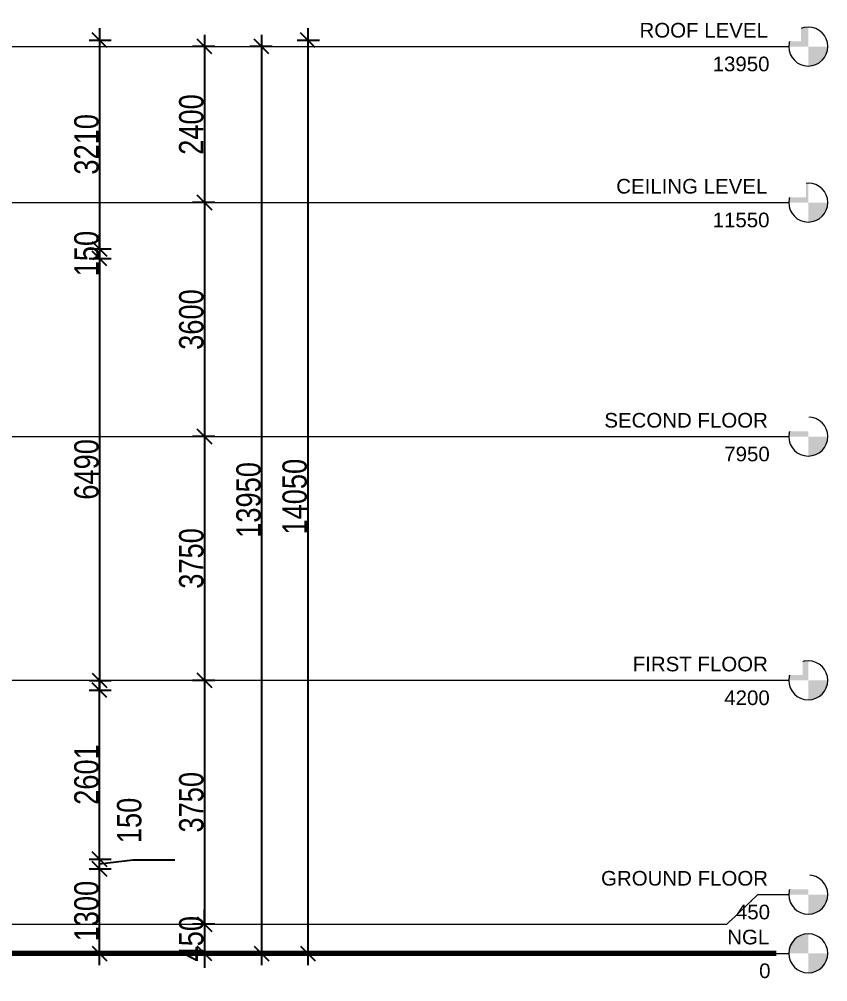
# Model space of a CAD drawing. Header units: millimetres. Extents: x -35190 to 411743, y -233114 to 23872.
# Drawn here: x 270388 to 282820, y -164308 to -149501 of the extents above; entities that cross this region are included whole.
import ezdxf

# ---------------------------------------------------------------- set-up
doc = ezdxf.new("R2010")
doc.units = ezdxf.units.MM
doc.linetypes.add('Centre', pattern=[31.75, 6.35, -4.7625, 15.875, -4.7625])
for name, color, linetype, lineweight in [('A-ANNO-DIMS', 211, 'Continuous', 9), ('A-DETL-WIDE', 214, 'Continuous', 70), ('A-FLOR-LEVL', 51, 'Continuous', 18)]:
    doc.layers.add(name, color=color, linetype=linetype, lineweight=lineweight)
doc.styles.add('Arial', font='arial.ttf', dxfattribs={"height": 187.5})
doc.styles.add('Arial_3', font='arial.ttf', dxfattribs={"width": 0.8, "height": 375})
doc.dimstyles.new('main_4_5mm', dxfattribs={"dimscale": 304.8, "dimtxt": 382.597275, "dimasz": 0.738189, "dimexe": 0.590551, "dimexo": 0.0625, "dimgap": 0.024606, "dimtad": 1, "dimdec": 0, "dimzin": 0, "dimdsep": 46, "dimtxsty": 'Arial_3', "dimblk1": 'OBLIQUE', "dimblk2": 'OBLIQUE', "dimsah": 1, "dimcen": 0.09, "dimdle": 0.590551, "dimazin": 0, "dimtfac": 1, "dimtdec": 4, "dimtix": 1, "dimtmove": 0, "dimatfit": 3, "dimfxl": 0.590551, "dimfxlon": 1, "dimtvp": 1, "dimtolj": 1, "dimtzin": 0, "dimarcsym": 2})
doc.dimstyles.new('main_4_5mm_1', dxfattribs={"dimscale": 304.8, "dimtxt": 382.597275, "dimasz": 0.738189, "dimexe": 0.590551, "dimexo": 0.0625, "dimgap": 0.024606, "dimtad": 1, "dimdec": 0, "dimzin": 0, "dimdsep": 46, "dimtxsty": 'Arial_3', "dimblk1": 'OBLIQUE', "dimblk2": 'OBLIQUE', "dimsah": 1, "dimcen": 0.09, "dimdle": 0.590551, "dimazin": 0, "dimtfac": 1, "dimtdec": 4, "dimtix": 1, "dimtmove": 1, "dimatfit": 3, "dimfxl": 0.590551, "dimfxlon": 1, "dimtvp": 1, "dimtolj": 1, "dimtzin": 0, "dimarcsym": 2})

# ---------------------------------------------------------------- blocks, each defined once
blk = doc.blocks.new('Level - M_Level Head - Circle-24867-East')
at = {"layer": 'A-FLOR-LEVL', "lineweight": 9}
h = blk.add_hatch(color=256, dxfattribs=at)
edge = h.paths.add_edge_path()
edge.add_line((-30070.456877, 0), (-29770.456877, 0))
edge.add_arc((-30070.456877, 0), 300, 0, 90)
edge.add_line((-30070.456877, 300), (-30070.456877, 0))
h = blk.add_hatch(color=256, dxfattribs=at)
edge = h.paths.add_edge_path()
edge.add_line((-30070.456877, -300), (-30070.456877, 0))
edge.add_line((-30070.456877, 0), (-30370.456877, 0))
edge.add_arc((-30070.456877, 0), 300, 180, 270)
blk.add_circle((-30070.456877, 0), 300, dxfattribs=at)
blk = doc.blocks.new('_Oblique')
at = {"color": 0, "linetype": 'ByBlock', "lineweight": -2}
blk.add_line((-0.5, -0.5), (0.5, 0.5), dxfattribs=at)
blk = doc.blocks.new('*D6210')
at = {"layer": 'A-ANNO-DIMS', "color": 0, "lineweight": -2, "transparency": 16777216}
for p, q in [((273234, -149741), (273234, -152501)), ((273395, -149921), (273054, -149921)), ((273395, -152321), (273054, -152321))]:
    blk.add_line(p, q, dxfattribs=at)
at = {"layer": 'Defpoints', "color": 0, "transparency": 16777216}
for p in [(273414, -149921), (273234, -152321), (273414, -152321)]:
    blk.add_point(p, dxfattribs=at)
at = {"layer": 'A-ANNO-DIMS', "color": 0, "lineweight": -2, "transparency": 16777216, "xscale": 224.9999999999999, "yscale": 224.9999999999999, "zscale": 224.9999999999999}
for p, rotation in [((273234, -149921), 90), ((273234, -152321), 270)]:
    blk.add_blockref('_Oblique', p, dxfattribs=dict(at, rotation=rotation))
at = {"layer": 'A-ANNO-DIMS', "color": 0, "transparency": 16777216, "insert": (273035, -151121), "char_height": 375, "width": 991.69, "attachment_point": 5, "rotation": 90, "style": 'Arial_3'}
blk.add_mtext('\\A1;2400', dxfattribs=at)
blk = doc.blocks.new('*D6211')
at = {"layer": 'A-ANNO-DIMS', "color": 0, "lineweight": -2, "transparency": 16777216}
for p, q in [((273234, -152141), (273234, -156101)), ((273395, -152321), (273054, -152321)), ((273395, -155921), (273054, -155921))]:
    blk.add_line(p, q, dxfattribs=at)
at = {"layer": 'Defpoints', "color": 0, "transparency": 16777216}
for p in [(273414, -152321), (273234, -155921), (273414, -155921)]:
    blk.add_point(p, dxfattribs=at)
at = {"layer": 'A-ANNO-DIMS', "color": 0, "lineweight": -2, "transparency": 16777216, "xscale": 224.9999999999999, "yscale": 224.9999999999999, "zscale": 224.9999999999999}
for p, rotation in [((273234, -152321), 90), ((273234, -155921), 270)]:
    blk.add_blockref('_Oblique', p, dxfattribs=dict(at, rotation=rotation))
at = {"layer": 'A-ANNO-DIMS', "color": 0, "transparency": 16777216, "insert": (273035, -154121), "char_height": 375, "width": 991.69, "attachment_point": 5, "rotation": 90, "style": 'Arial_3'}
blk.add_mtext('\\A1;3600', dxfattribs=at)
blk = doc.blocks.new('*D6212')
at = {"layer": 'A-ANNO-DIMS', "color": 0, "lineweight": -2, "transparency": 16777216}
for p, q in [((273234, -155741), (273234, -159851)), ((273395, -155921), (273054, -155921)), ((273395, -159671), (273054, -159671))]:
    blk.add_line(p, q, dxfattribs=at)
at = {"layer": 'Defpoints', "color": 0, "transparency": 16777216}
for p in [(273414, -155921), (273234, -159671), (273414, -159671)]:
    blk.add_point(p, dxfattribs=at)
at = {"layer": 'A-ANNO-DIMS', "color": 0, "lineweight": -2, "transparency": 16777216, "xscale": 224.9999999999999, "yscale": 224.9999999999999, "zscale": 224.9999999999999}
for p, rotation in [((273234, -155921), 90), ((273234, -159671), 270)]:
    blk.add_blockref('_Oblique', p, dxfattribs=dict(at, rotation=rotation))
at = {"layer": 'A-ANNO-DIMS', "color": 0, "transparency": 16777216, "insert": (273035, -157796), "char_height": 375, "width": 991.69, "attachment_point": 5, "rotation": 90, "style": 'Arial_3'}
blk.add_mtext('\\A1;3750', dxfattribs=at)
blk = doc.blocks.new('*D6213')
at = {"layer": 'A-ANNO-DIMS', "color": 0, "lineweight": -2, "transparency": 16777216}
for p, q in [((273234, -159491), (273234, -163601)), ((273395, -159671), (273054, -159671)), ((273395, -163421), (273054, -163421))]:
    blk.add_line(p, q, dxfattribs=at)
at = {"layer": 'Defpoints', "color": 0, "transparency": 16777216}
for p in [(273414, -159671), (273234, -163421), (273414, -163421)]:
    blk.add_point(p, dxfattribs=at)
at = {"layer": 'A-ANNO-DIMS', "color": 0, "lineweight": -2, "transparency": 16777216, "xscale": 224.9999999999999, "yscale": 224.9999999999999, "zscale": 224.9999999999999}
for p, rotation in [((273234, -159671), 90), ((273234, -163421), 270)]:
    blk.add_blockref('_Oblique', p, dxfattribs=dict(at, rotation=rotation))
at = {"layer": 'A-ANNO-DIMS', "color": 0, "transparency": 16777216, "insert": (273035, -161546), "char_height": 375, "width": 991.69, "attachment_point": 5, "rotation": 90, "style": 'Arial_3'}
blk.add_mtext('\\A1;3750', dxfattribs=at)
blk = doc.blocks.new('*D6214')
at = {"layer": 'A-ANNO-DIMS', "color": 0, "lineweight": -2, "transparency": 16777216}
for p, q in [((273234, -163421), (273234, -163196)), ((273395, -163421), (273054, -163421)), ((273234, -163421), (273234, -163871)), ((273395, -163871), (273054, -163871)), ((273234, -163871), (273234, -164096))]:
    blk.add_line(p, q, dxfattribs=at)
at = {"layer": 'Defpoints', "color": 0, "transparency": 16777216}
for p in [(273414, -163421), (273234, -163871), (273414, -163871)]:
    blk.add_point(p, dxfattribs=at)
at = {"layer": 'A-ANNO-DIMS', "color": 0, "lineweight": -2, "transparency": 16777216, "xscale": 224.9999999999999, "yscale": 224.9999999999999, "zscale": 224.9999999999999}
for p, rotation in [((273234, -163421), 270), ((273234, -163871), 90)]:
    blk.add_blockref('_Oblique', p, dxfattribs=dict(at, rotation=rotation))
at = {"layer": 'A-ANNO-DIMS', "color": 0, "transparency": 16777216, "insert": (273035, -163646), "char_height": 375, "width": 743.77, "attachment_point": 5, "rotation": 90, "style": 'Arial_3'}
blk.add_mtext('\\A1;450', dxfattribs=at)
blk = doc.blocks.new('*D6215')
at = {"layer": 'A-ANNO-DIMS', "color": 0, "lineweight": -2, "transparency": 16777216}
for p, q in [((274114, -149741), (274114, -164051)), ((274275, -149921), (273934, -149921)), ((274275, -163871), (273934, -163871))]:
    blk.add_line(p, q, dxfattribs=at)
at = {"layer": 'Defpoints', "color": 0, "transparency": 16777216}
for p in [(274294, -149921), (274114, -163871), (274294, -163871)]:
    blk.add_point(p, dxfattribs=at)
at = {"layer": 'A-ANNO-DIMS', "color": 0, "lineweight": -2, "transparency": 16777216, "xscale": 224.9999999999999, "yscale": 224.9999999999999, "zscale": 224.9999999999999}
for p, rotation in [((274114, -149921), 90), ((274114, -163871), 270)]:
    blk.add_blockref('_Oblique', p, dxfattribs=dict(at, rotation=rotation))
at = {"layer": 'A-ANNO-DIMS', "color": 0, "transparency": 16777216, "insert": (273915, -156896), "char_height": 375, "width": 1239.62, "attachment_point": 5, "rotation": 90, "style": 'Arial_3'}
blk.add_mtext('\\A1;13950', dxfattribs=at)
blk = doc.blocks.new('*D6216')
at = {"layer": 'A-ANNO-DIMS', "color": 0, "lineweight": -2, "transparency": 16777216}
for p, q in [((274824, -149641), (274824, -164051)), ((274663, -149821), (275004, -149821)), ((274985, -163871), (274644, -163871))]:
    blk.add_line(p, q, dxfattribs=at)
at = {"layer": 'Defpoints', "color": 0, "transparency": 16777216}
for p in [(274644, -149821), (274824, -163871), (275004, -163871)]:
    blk.add_point(p, dxfattribs=at)
at = {"layer": 'A-ANNO-DIMS', "color": 0, "lineweight": -2, "transparency": 16777216, "xscale": 224.9999999999999, "yscale": 224.9999999999999, "zscale": 224.9999999999999}
for p, rotation in [((274824, -149821), 90), ((274824, -163871), 270)]:
    blk.add_blockref('_Oblique', p, dxfattribs=dict(at, rotation=rotation))
at = {"layer": 'A-ANNO-DIMS', "color": 0, "transparency": 16777216, "insert": (274625, -156846), "char_height": 375, "width": 1239.62, "attachment_point": 5, "rotation": 90, "style": 'Arial_3'}
blk.add_mtext('\\A1;14050', dxfattribs=at)
blk = doc.blocks.new('*D6217')
at = {"layer": 'A-ANNO-DIMS', "color": 0, "lineweight": -2, "transparency": 16777216}
for p, q in [((271622, -149641), (271622, -153211)), ((271461, -149821), (271802, -149821)), ((271461, -153031), (271802, -153031))]:
    blk.add_line(p, q, dxfattribs=at)
at = {"layer": 'Defpoints', "color": 0, "transparency": 16777216}
for p in [(271442, -149821), (271442, -153031), (271622, -153031)]:
    blk.add_point(p, dxfattribs=at)
at = {"layer": 'A-ANNO-DIMS', "color": 0, "lineweight": -2, "transparency": 16777216, "xscale": 224.9999999999999, "yscale": 224.9999999999999, "zscale": 224.9999999999999}
for p, rotation in [((271622, -149821), 90), ((271622, -153031), 270)]:
    blk.add_blockref('_Oblique', p, dxfattribs=dict(at, rotation=rotation))
at = {"layer": 'A-ANNO-DIMS', "color": 0, "transparency": 16777216, "insert": (271423, -151426), "char_height": 375, "width": 991.69, "attachment_point": 5, "rotation": 90, "style": 'Arial_3'}
blk.add_mtext('\\A1;3210', dxfattribs=at)
blk = doc.blocks.new('*D6218')
at = {"layer": 'A-ANNO-DIMS', "color": 0, "lineweight": -2, "transparency": 16777216}
for p, q in [((271622, -153031), (271622, -152806)), ((271461, -153031), (271802, -153031)), ((271622, -153031), (271622, -153181)), ((271461, -153181), (271802, -153181)), ((271622, -153181), (271622, -153406))]:
    blk.add_line(p, q, dxfattribs=at)
at = {"layer": 'Defpoints', "color": 0, "transparency": 16777216}
for p in [(271442, -153031), (271442, -153181), (271622, -153181)]:
    blk.add_point(p, dxfattribs=at)
at = {"layer": 'A-ANNO-DIMS', "color": 0, "lineweight": -2, "transparency": 16777216, "xscale": 224.9999999999999, "yscale": 224.9999999999999, "zscale": 224.9999999999999}
for p, rotation in [((271622, -153031), 270), ((271622, -153181), 90)]:
    blk.add_blockref('_Oblique', p, dxfattribs=dict(at, rotation=rotation))
at = {"layer": 'A-ANNO-DIMS', "color": 0, "transparency": 16777216, "insert": (271423, -153106), "char_height": 375, "width": 743.77, "attachment_point": 5, "rotation": 90, "style": 'Arial_3'}
blk.add_mtext('\\A1;150', dxfattribs=at)
blk = doc.blocks.new('*D6219')
at = {"layer": 'A-ANNO-DIMS', "color": 0, "lineweight": -2, "transparency": 16777216}
for p, q in [((271622, -153001), (271622, -159851)), ((271461, -153181), (271802, -153181)), ((271461, -159671), (271802, -159671))]:
    blk.add_line(p, q, dxfattribs=at)
at = {"layer": 'Defpoints', "color": 0, "transparency": 16777216}
for p in [(271442, -153181), (271442, -159671), (271622, -159671)]:
    blk.add_point(p, dxfattribs=at)
at = {"layer": 'A-ANNO-DIMS', "color": 0, "lineweight": -2, "transparency": 16777216, "xscale": 224.9999999999999, "yscale": 224.9999999999999, "zscale": 224.9999999999999}
for p, rotation in [((271622, -153181), 90), ((271622, -159671), 270)]:
    blk.add_blockref('_Oblique', p, dxfattribs=dict(at, rotation=rotation))
at = {"layer": 'A-ANNO-DIMS', "color": 0, "transparency": 16777216, "insert": (271423, -156426), "char_height": 375, "width": 991.69, "attachment_point": 5, "rotation": 90, "style": 'Arial_3'}
blk.add_mtext('\\A1;6490', dxfattribs=at)
blk = doc.blocks.new('*D6285')
at = {"layer": 'A-ANNO-DIMS', "color": 0, "lineweight": -2, "transparency": 16777216}
for p, q in [((271622, -164051), (271622, -162391)), ((271461, -162571), (271802, -162571)), ((271461, -163871), (271802, -163871))]:
    blk.add_line(p, q, dxfattribs=at)
at = {"layer": 'Defpoints', "color": 0, "transparency": 16777216}
for p in [(271442, -162571), (271622, -162571), (271442, -163871)]:
    blk.add_point(p, dxfattribs=at)
at = {"layer": 'A-ANNO-DIMS', "color": 0, "lineweight": -2, "transparency": 16777216, "xscale": 224.9999999999999, "yscale": 224.9999999999999, "zscale": 224.9999999999999}
for p, rotation in [((271622, -162571), 90), ((271622, -163871), 270)]:
    blk.add_blockref('_Oblique', p, dxfattribs=dict(at, rotation=rotation))
at = {"layer": 'A-ANNO-DIMS', "color": 0, "transparency": 16777216, "insert": (271423, -163221), "char_height": 375, "width": 991.69, "attachment_point": 5, "rotation": 90, "style": 'Arial_3'}
blk.add_mtext('\\A1;1300', dxfattribs=at)
blk = doc.blocks.new('*D6286')
at = {"layer": 'A-ANNO-DIMS', "color": 0, "lineweight": -2, "transparency": 16777216}
for p, q in [((271622, -162751), (271622, -162241)), ((271461, -162421), (271802, -162421)), ((271461, -162571), (271802, -162571)), ((271622, -162496), (272133, -162434)), ((272133, -162434), (272781, -162434))]:
    blk.add_line(p, q, dxfattribs=at)
at = {"layer": 'Defpoints', "color": 0, "transparency": 16777216}
for p in [(271442, -162421), (271622, -162421), (271442, -162571)]:
    blk.add_point(p, dxfattribs=at)
at = {"layer": 'A-ANNO-DIMS', "color": 0, "lineweight": -2, "transparency": 16777216, "xscale": 224.9999999999999, "yscale": 224.9999999999999, "zscale": 224.9999999999999}
for p, rotation in [((271622, -162421), 90), ((271622, -162571), 270)]:
    blk.add_blockref('_Oblique', p, dxfattribs=dict(at, rotation=rotation))
at = {"layer": 'A-ANNO-DIMS', "color": 0, "transparency": 16777216, "insert": (271890, -162176), "char_height": 375, "width": 743.77, "attachment_point": 1, "rotation": 90, "line_spacing_factor": 0.941778, "style": 'Arial_3'}
blk.add_mtext('\\A1;150', dxfattribs=at)
blk = doc.blocks.new('*D6287')
at = {"layer": 'A-ANNO-DIMS', "color": 0, "lineweight": -2, "transparency": 16777216}
for p, q in [((271622, -162601), (271622, -159640)), ((271461, -159820), (271802, -159820)), ((271461, -162421), (271802, -162421))]:
    blk.add_line(p, q, dxfattribs=at)
at = {"layer": 'Defpoints', "color": 0, "transparency": 16777216}
for p in [(271442, -159820), (271622, -159820), (271442, -162421)]:
    blk.add_point(p, dxfattribs=at)
at = {"layer": 'A-ANNO-DIMS', "color": 0, "lineweight": -2, "transparency": 16777216, "xscale": 224.9999999999999, "yscale": 224.9999999999999, "zscale": 224.9999999999999}
for p, rotation in [((271622, -159820), 90), ((271622, -162421), 270)]:
    blk.add_blockref('_Oblique', p, dxfattribs=dict(at, rotation=rotation))
at = {"layer": 'A-ANNO-DIMS', "color": 0, "transparency": 16777216, "insert": (271423, -161120), "char_height": 375, "width": 991.69, "attachment_point": 5, "rotation": 90, "style": 'Arial_3'}
blk.add_mtext('\\A1;2601', dxfattribs=at)

msp = doc.modelspace()

# ---------------------------------------------------------------- linework, layer by layer
at = {"layer": 'A-DETL-WIDE'}
msp.add_line((282024.9, -163870.9), (221506.4, -163870.9), dxfattribs=at)
at = {"layer": 'A-FLOR-LEVL', "linetype": 'Centre', "lineweight": 9}
for p, q in [((225382.5, -149920.9), (282220.2, -149920.9)), ((225382.5, -152320.9), (282220.2, -152320.9)), ((225382.5, -155920.9), (282220.2, -155920.9)), ((225382.5, -159670.9), (282220.2, -159670.9)), ((225382.5, -163870.9), (282220.2, -163870.9))]:
    msp.add_line(p, q, dxfattribs=at)
at = {"layer": 'A-FLOR-LEVL', "lineweight": 9}
msp.add_line((281744, -162966.8), (282220.2, -162966.8), dxfattribs=at)

# ---------------------------------------------------------------- block references
at = {"layer": 'A-FLOR-LEVL', "lineweight": 9, "extrusion": (0, 0, -1)}
for p in [(-252449.8, -149920.9), (-252449.8, -152320.9), (-252449.8, -155920.9), (-252449.8, -159670.9), (-252449.8, -162966.8), (-252449.8, -163870.9)]:
    msp.add_blockref('Level - M_Level Head - Circle-24867-East', p, dxfattribs=at)

# ---------------------------------------------------------------- texts
at = {"layer": 'A-FLOR-LEVL', "lineweight": 9, "char_height": 225, "attachment_point": 1, "style": 'Arial', "bg_fill": 3, "box_fill_scale": 1.25, "bg_fill_color": 256, "bg_fill_true_color": 13158600, "bg_fill_transparency": 0}
for s, insert, width in [('NGL', (281275.1, -163507.6), 793.671), ('0', (281765.4, -164026.4), 216.456)]:
    msp.add_mtext(s, dxfattribs=dict(at, insert=insert, width=width))

# ---------------------------------------------------------------- dimensions: what is measured, and where the dimension line sits
at = {"layer": 'A-ANNO-DIMS'}
for base, p1, p2, override, picture, middle in [((271621.9, -153030.9), (271441.9, -149820.9), (271441.9, -153030.9), {"dimpost": '<>', "dimfxl": 3210}, '*D6217', (271422.8, -151425.9)), ((274823.8, -163870.9), (274643.8, -149820.9), (275003.8, -163870.9), {"dimpost": '<>', "dimfxl": 14054.611343}, '*D6216', (274624.8, -156845.9)), ((273233.9, -152320.9), (273413.9, -149920.9), (273413.9, -152320.9), {"dimpost": '<>', "dimfxl": 2400}, '*D6210', (273034.9, -151120.9)), ((274113.9, -163870.9), (274293.9, -149920.9), (274293.9, -163870.9), {"dimpost": '<>', "dimfxl": 13950}, '*D6215', (273914.8, -156895.9)), ((273233.9, -155920.9), (273413.9, -152320.9), (273413.9, -155920.9), {"dimpost": '<>', "dimfxl": 3600}, '*D6211', (273034.8, -154120.9)), ((271621.9, -153180.9), (271441.9, -153030.9), (271441.9, -153180.9), {"dimpost": '<>', "dimfxl": 150}, '*D6218', (271422.9, -153105.9)), ((271621.9, -159670.9), (271441.9, -153180.9), (271441.9, -159670.9), {"dimpost": '<>', "dimfxl": 6490}, '*D6219', (271422.9, -156425.9)), ((273233.9, -159670.9), (273413.9, -155920.9), (273413.9, -159670.9), {"dimpost": '<>', "dimfxl": 3750}, '*D6212', (273034.8, -157795.9)), ((273233.9, -163420.9), (273413.9, -159670.9), (273413.9, -163420.9), {"dimpost": '<>', "dimfxl": 3750}, '*D6213', (273034.8, -161545.9)), ((271621.9, -159819.9), (271441.9, -162420.9), (271441.9, -159819.9), {"dimpost": '<>', "dimfxl": 2601}, '*D6287', (271422.9, -161120.4)), ((271621.9, -162570.9), (271441.9, -163870.9), (271441.9, -162570.9), {"dimpost": '<>', "dimfxl": 1300}, '*D6285', (271422.8, -163220.9)), ((273233.9, -163870.9), (273413.9, -163420.9), (273413.9, -163870.9), {"dimpost": '<>', "dimfxl": 450}, '*D6214', (273034.9, -163645.9))]:
    dim = msp.add_linear_dim(base=base, p1=p1, p2=p2, angle=90, dimstyle='main_4_5mm', override=override, dxfattribs=at)
    dim.commit()
    dim.dimension.update_dxf_attribs({"geometry": picture, "text_midpoint": middle})
dim = msp.add_linear_dim(base=(271621.9, -162420.9), p1=(271441.9, -162570.9), p2=(271441.9, -162420.9), angle=90, dimstyle='main_4_5mm_1', override={"dimpost": '<>', "dimfxl": 150}, dxfattribs=at)
dim.commit()
dim.dimension.update_dxf_attribs({"geometry": '*D6286', "text_midpoint": (272140.1, -162433.9), "dimtype": 160, "text_rotation": 90})

# ---------------------------------------------------------------- next in the draw order: linework, layer by layer
at = {"layer": 'A-FLOR-LEVL', "linetype": 'Centre', "lineweight": 9}
msp.add_line((225382.5, -163420.9), (281267.7, -163420.9), dxfattribs=at)

# ---------------------------------------------------------------- next in the draw order: texts
at = {"layer": 'A-FLOR-LEVL', "lineweight": 9, "char_height": 225, "attachment_point": 1, "style": 'Arial', "bg_fill": 3, "box_fill_scale": 1.25, "bg_fill_color": 256, "bg_fill_true_color": 13158600, "bg_fill_transparency": 0}
for s, insert, width in [('ROOF LEVEL', (279925.8, -149557.6), 2429.113), ('13950', (281050.6, -150076.4), 1082.278), ('CEILING LEVEL', (279568.1, -151957.6), 2862.024), ('11550', (281050.6, -152476.4), 1082.278), ('SECOND FLOOR', (279385.1, -155557.6), 3084.493), ('7950', (281229.1, -156076.4), 865.822), ('FIRST FLOOR', (279821.6, -159307.6), 2555.379), ('4200', (281229.1, -159826.4), 865.822), ('GROUND FLOOR', (279334.8, -162603.5), 3144.619), ('450', (281408.4, -163122.4), 649.367)]:
    msp.add_mtext(s, dxfattribs=dict(at, insert=insert, width=width))

# ---------------------------------------------------------------- next in the draw order: linework, layer by layer
at = {"layer": 'A-FLOR-LEVL', "lineweight": 9}
msp.add_line((281267.7, -163420.9), (281744, -162966.8), dxfattribs=at)

doc.saveas('drawing.dxf')
